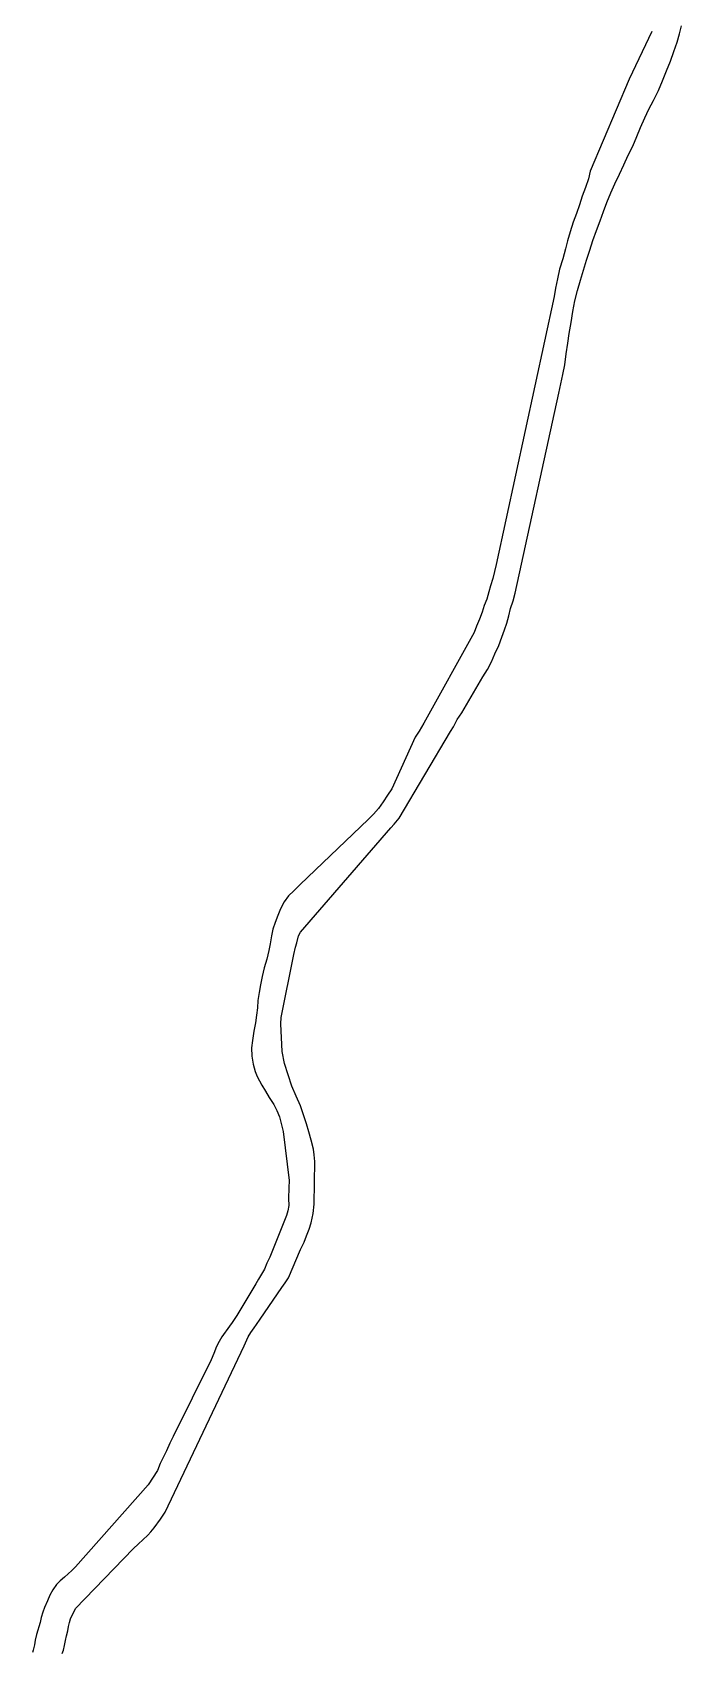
# Model space of a CAD drawing. Header units: millimetres. Extents: x 642261 to 742091, y 6812581 to 6930561.
# Drawn here: x 730940.8 to 731028.4, y 6902387.7 to 6902606.7 of the extents above; entities that cross this region are included whole.
import ezdxf

# ---------------------------------------------------------------- set-up
doc = ezdxf.new("R2010")
doc.units = ezdxf.units.MM
doc.layers.add('Block', color=10, linetype='Continuous')

msp = doc.modelspace()

# ---------------------------------------------------------------- linework, layer by layer
at = {"layer": 'Block', "color": 7, "linetype": 'Continuous', "flags": 128}
for points in [[(731024.42, 6902606.81), (731021.35, 6902600.35), (731016.1, 6902587.93), (731015.86, 6902586.89), (731015.49, 6902585.73), (731015.02, 6902584.55), (731014.67, 6902583.41), (731014.26, 6902582.22), (731013.81, 6902581.06), (731013.39, 6902579.76), (731013.04, 6902578.54), (731012.79, 6902577.44), (731012.39, 6902576.09), (731011.96, 6902574.7), (731011.69, 6902573.42), (731011.43, 6902572.13), (731011.25, 6902571.02), (731003.4, 6902534.81), (731003.2, 6902533.87), (731002.95, 6902532.93), (731002.64, 6902531.95), (731002.44, 6902531.13), (731002.15, 6902530.15), (731001.81, 6902529.28), (731001.5, 6902528.38), (731001.15, 6902527.43), (731000.77, 6902526.49), (731000.43, 6902525.62), (730993.63, 6902513.39), (730993.03, 6902512.29), (730992.49, 6902511.51), (730989.33, 6902504.53), (730988.75, 6902503.67), (730988.16, 6902502.75), (730987.51, 6902501.88), (730986.83, 6902501.12), (730986.14, 6902500.4), (730976.95, 6902491.62), (730976.1, 6902490.77), (730975.38, 6902490.09), (730974.79, 6902489.25), (730974.31, 6902488.31), (730973.93, 6902487.41), (730973.56, 6902486.47), (730973.27, 6902485.58), (730973.08, 6902484.69), (730972.89, 6902483.59), (730972.73, 6902482.67), (730972.43, 6902481.53), (730972.09, 6902480.34), (730971.82, 6902479.2), (730971.58, 6902478.07), (730971.39, 6902477.03), (730971.25, 6902475.96), (730971.18, 6902474.95), (730971.03, 6902473.94), (730970.9, 6902472.93), (730970.7, 6902471.81), (730970.51, 6902470.52), (730970.36, 6902469.55), (730970.42, 6902468.43), (730970.6, 6902467.36), (730970.85, 6902466.35), (730971.13, 6902465.66), (730971.78, 6902464.52), (730972.27, 6902463.69), (730972.75, 6902462.82), (730973.4, 6902461.88), (730973.81, 6902461.1), (730974.17, 6902460.22), (730974.66, 6902458.23), (730975.46, 6902451.65), (730975.42, 6902450.65), (730975.39, 6902449.18), (730975.4, 6902448.23), (730975.28, 6902447.52), (730975.12, 6902446.88), (730972.87, 6902441.29), (730972.45, 6902440.45), (730972.12, 6902439.66), (730971.3, 6902438.31), (730970.95, 6902437.68), (730968.41, 6902433.41), (730967.76, 6902432.45), (730967.41, 6902431.97), (730966.39, 6902430.5), (730966.03, 6902429.87), (730965.65, 6902429.19), (730965.28, 6902428.28), (730964.92, 6902427.42), (730959.8, 6902417.04), (730959.35, 6902416.14), (730958.89, 6902415.14), (730958.43, 6902414.21), (730958.06, 6902413.42), (730957.67, 6902412.48), (730956.42, 6902410.54), (730946.63, 6902399.45), (730946.12, 6902398.94), (730945.13, 6902398.08), (730944.56, 6902397.56), (730944.06, 6902397.08), (730943.56, 6902396.35), (730943.14, 6902395.64), (730942.82, 6902394.87), (730942.43, 6902393.98), (730942.19, 6902393.32), (730941.98, 6902392.61), (730941.83, 6902391.95), (730941.35, 6902390.31), (730941.19, 6902389.56), (730941.07, 6902388.92), (730940.89, 6902388.18), (730940.8, 6902387.9)], [(731024.42, 6902606.81), (731021.35, 6902600.35), (731016.1, 6902587.93), (731015.86, 6902586.89), (731015.49, 6902585.73), (731015.02, 6902584.55), (731014.67, 6902583.41), (731014.26, 6902582.22), (731013.81, 6902581.06), (731013.39, 6902579.76), (731013.04, 6902578.54), (731012.79, 6902577.44), (731012.39, 6902576.09), (731011.96, 6902574.7), (731011.69, 6902573.42), (731011.43, 6902572.13), (731011.25, 6902571.02), (731003.4, 6902534.81), (731003.2, 6902533.87), (731002.95, 6902532.93), (731002.64, 6902531.95), (731002.44, 6902531.13), (731002.15, 6902530.15), (731001.81, 6902529.28), (731001.5, 6902528.38), (731001.15, 6902527.43), (731000.77, 6902526.49), (731000.43, 6902525.62), (730993.63, 6902513.39), (730993.03, 6902512.29), (730992.49, 6902511.51), (730989.33, 6902504.53), (730988.75, 6902503.67), (730988.16, 6902502.75), (730987.51, 6902501.88), (730986.83, 6902501.12), (730986.14, 6902500.4), (730976.95, 6902491.62), (730976.1, 6902490.77), (730975.38, 6902490.09), (730974.79, 6902489.25), (730974.31, 6902488.31), (730973.93, 6902487.41), (730973.56, 6902486.47), (730973.27, 6902485.58), (730973.08, 6902484.69), (730972.89, 6902483.59), (730972.73, 6902482.67), (730972.43, 6902481.53), (730972.09, 6902480.34), (730971.82, 6902479.2), (730971.58, 6902478.07), (730971.39, 6902477.03), (730971.25, 6902475.96), (730971.18, 6902474.95), (730971.03, 6902473.94), (730970.9, 6902472.93), (730970.7, 6902471.81), (730970.51, 6902470.52), (730970.36, 6902469.55), (730970.42, 6902468.43), (730970.6, 6902467.36), (730970.85, 6902466.35), (730971.13, 6902465.66), (730971.78, 6902464.52), (730972.27, 6902463.69), (730972.75, 6902462.82), (730973.4, 6902461.88), (730973.81, 6902461.1), (730974.17, 6902460.22), (730974.66, 6902458.23), (730975.46, 6902451.65), (730975.42, 6902450.65), (730975.39, 6902449.18), (730975.4, 6902448.23), (730975.28, 6902447.52), (730975.12, 6902446.88), (730972.87, 6902441.29), (730972.45, 6902440.45), (730972.12, 6902439.66), (730971.3, 6902438.31), (730970.95, 6902437.68), (730968.41, 6902433.41), (730967.76, 6902432.45), (730967.41, 6902431.97), (730966.39, 6902430.5), (730966.03, 6902429.87), (730965.65, 6902429.19), (730965.28, 6902428.28), (730964.92, 6902427.42), (730959.8, 6902417.04), (730959.35, 6902416.14), (730958.89, 6902415.14), (730958.43, 6902414.21), (730958.06, 6902413.42), (730957.67, 6902412.48), (730956.42, 6902410.54), (730946.63, 6902399.45), (730946.12, 6902398.94), (730945.13, 6902398.08), (730944.56, 6902397.56), (730944.06, 6902397.08), (730943.56, 6902396.35), (730943.14, 6902395.64), (730942.82, 6902394.87), (730942.43, 6902393.98), (730942.19, 6902393.32), (730941.98, 6902392.61), (730941.83, 6902391.95), (730941.35, 6902390.31), (730941.19, 6902389.56), (730941.07, 6902388.92), (730940.89, 6902388.18), (730940.8, 6902387.9)], [(730944.81, 6902387.74), (730944.99, 6902388.22), (730945.13, 6902388.84), (730945.28, 6902389.51), (730945.38, 6902390.13), (730945.56, 6902390.82), (730945.68, 6902391.39), (730945.81, 6902391.93), (730945.94, 6902392.42), (730946.63, 6902393.83), (730954.4, 6902401.88), (730955.12, 6902402.58), (730955.72, 6902403.1), (730956.37, 6902403.73), (730956.79, 6902404.18), (730957.23, 6902404.73), (730958.07, 6902405.89), (730958.72, 6902406.82), (730969.37, 6902429.31), (730969.93, 6902430.51), (730970.28, 6902431.09), (730970.72, 6902431.74), (730971.03, 6902432.16), (730971.54, 6902432.88), (730974.46, 6902437.17), (730974.9, 6902437.82), (730975.37, 6902438.48), (730977.01, 6902442.3), (730977.49, 6902443.29), (730977.82, 6902444.14), (730978.14, 6902445.07), (730978.45, 6902445.93), (730978.71, 6902447.18), (730978.84, 6902448.42), (730978.93, 6902454.21), (730978.83, 6902455.09), (730978.73, 6902455.87), (730978.44, 6902457.09), (730978.11, 6902458.21), (730977.79, 6902459.29), (730977.36, 6902460.63), (730976.99, 6902461.73), (730976.42, 6902463), (730975.8, 6902464.36), (730974.83, 6902467.45), (730974.52, 6902469.06), (730974.33, 6902472.8), (730974.38, 6902473.62), (730976.08, 6902482.16), (730976.33, 6902483.13), (730976.5, 6902483.74), (730976.72, 6902484.65), (730976.97, 6902485.18), (730989.17, 6902499.25), (730989.65, 6902499.77), (730990.32, 6902500.55), (730997.23, 6902512.27), (730997.65, 6902512.91), (730998.15, 6902513.87), (730998.78, 6902514.8), (731001.59, 6902519.66), (731002.24, 6902520.65), (731002.77, 6902521.69), (731003.25, 6902522.75), (731003.78, 6902523.87), (731004.16, 6902524.99), (731004.53, 6902526), (731004.85, 6902526.9), (731005.14, 6902527.9), (731005.36, 6902528.89), (731005.69, 6902529.89), (731005.98, 6902530.97), (731011.88, 6902557.95), (731012.12, 6902559.21), (731012.43, 6902560.48), (731012.67, 6902561.8), (731012.88, 6902563.27), (731013.09, 6902564.71), (731013.27, 6902566.02), (731013.54, 6902567.5), (731013.77, 6902568.97), (731014.01, 6902570.43), (731014.38, 6902571.81), (731014.79, 6902573.21), (731015.2, 6902574.58), (731015.62, 6902575.91), (731016.05, 6902577.26), (731016.48, 6902578.59), (731016.94, 6902579.94), (731017.45, 6902581.22), (731017.9, 6902582.51), (731018.37, 6902583.72), (731018.91, 6902585), (731019.45, 6902586.24), (731020.06, 6902587.53), (731020.66, 6902588.79), (731021.25, 6902590.11), (731021.85, 6902591.33), (731022.39, 6902592.61), (731022.9, 6902593.84), (731023.46, 6902595.14), (731024.01, 6902596.33), (731024.64, 6902597.47), (731025.31, 6902598.81), (731025.85, 6902600.14), (731026.42, 6902601.49), (731026.95, 6902602.79), (731027.41, 6902604.08), (731027.84, 6902605.35), (731028.18, 6902606.48), (731028.44, 6902607.56)]]:
    msp.add_lwpolyline(points, dxfattribs=at)

doc.saveas('drawing.dxf')
